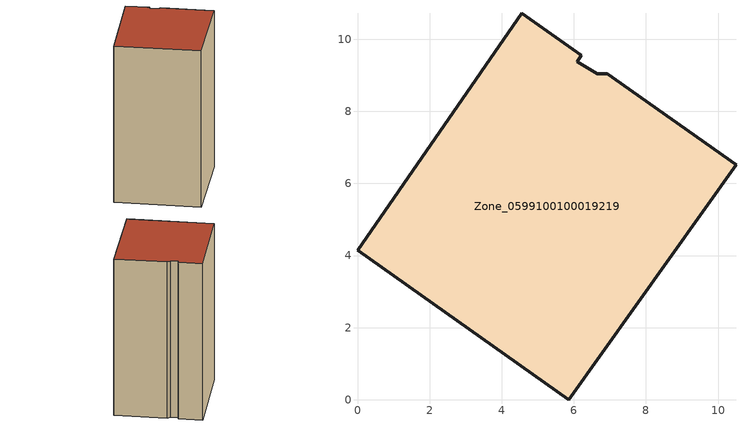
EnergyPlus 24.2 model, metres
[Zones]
Zone_0599100100019219
 floor ground (C_G): 6.09,9.38 6.64,9.04 6.92,9.04 10.5,6.52 5.85,0 0,4.14 4.55,10.72 6.2,9.55 z4.22
 wall outside (C_F): 5.85,0 10.5,6.52 6.92,9.04 6.64,9.04 6.09,9.38 6.2,9.55 4.55,10.72 0,4.14 5.85,0 z4.22:18.08
 roof outside (C_R): 6.64,9.04 6.09,9.38 6.2,9.55 4.55,10.72 0,4.14 5.85,0 10.5,6.52 6.92,9.04 z18.08
[BUILDING]
Pand.0599100100019219: North Axis=0; Terrain=City; Loads Convergence Tolerance Value=0.04; Temperature Convergence Tolerance Value=0.4; Solar Distribution=FullExterior; Maximum Number of Warmup Days=25; Minimum Number of Warmup Days=1
[Site:Location]
Rotterdam.The.Hague.AP_ZH_NLD Design_Conditions: Latitude=51.96; Longitude=4.45; Time Zone=1; Elevation=-4.5
[SITE:GROUNDTEMPERATURE:BUILDINGSURFACE]
18, 18, 18, 18, 18, 18, 18, 18, 18, 18, 18, 18
[MATERIAL] Thermal Absorptance=0.9; Solar Absorptance=0.7; Visible Absorptance=0.7
Name | Roughness | Thickness | Conductivity | Density | Specific Heat
G.TI.2015-2018 | MediumSmooth | 0.15 | 0.0428571 | 540 | 1210
F.TI.2015-2018 | Rough | 0.3 | 0.0666667 | 1920 | 840
R.TI.2015-2018 | MediumRough | 0.2 | 0.0333333 | 1500 | 1000
[CONSTRUCTION]
C_G: G.TI.2015-2018
C_F: F.TI.2015-2018
C_R: R.TI.2015-2018
[ZONE]
Zone_0599100100019219: Type=1; Multiplier=1; Ceiling Height=Autocalculate; Volume=Autocalculate; Floor Area=autocalculate; Part of Total Floor Area=Yes
[ZONEINFILTRATION:DESIGNFLOWRATE]
Infil_Zone_0599100100019219: Zone or ZoneList or Space or SpaceList=Zone_0599100100019219; Schedule=AlwaysOn; Design Flow Rate Calculation Method=Flow/Area; Flow Rate per Floor Area=0.0015; Constant Term Coefficient=1; Temperature Term Coefficient=0; Velocity Term Coefficient=0; Velocity Squared Term Coefficient=0
[HVACTEMPLATE:ZONE:IDEALLOADSAIRSYSTEM]
Zone_0599100100019219: Maximum Heating Supply Air Temperature=50; Minimum Cooling Supply Air Temperature=13; Maximum Heating Supply Air Humidity Ratio=0.0156; Minimum Cooling Supply Air Humidity Ratio=0.0077; Heating Limit=NoLimit; Cooling Limit=NoLimit; Dehumidification Control Type=ConstantSensibleHeatRatio; Cooling Sensible Heat Ratio=0.7; Dehumidification Setpoint=60; Humidification Control Type=None; Humidification Setpoint=30; Outdoor Air Method=None; Outdoor Air Flow Rate per Person=0.00944; Outdoor Air Flow Rate per Zone Floor Area=0; Outdoor Air Flow Rate per Zone=0; Demand Controlled Ventilation Type=None; Outdoor Air Economizer Type=NoEconomizer; Heat Recovery Type=None; Sensible Heat Recovery Effectiveness=0.7; Latent Heat Recovery Effectiveness=0.65
[ZONECONTROL:THERMOSTAT]
ThermostatControl_Zone_0599100100019219: Zone or ZoneList=Zone_0599100100019219; Control Type Schedule=DualSetpointControlType; Control 1=Thermostat_Zone_0599100100019219; Temperature Difference Between Cutout And Setpoint=0
[THERMOSTATSETPOINT:DUALSETPOINT]
Thermostat_Zone_0599100100019219: Heating Setpoint Temperature Schedule=HeatingSetpoint_Zone_0599100100019219; Cooling Setpoint Temperature Schedule=CoolingSetpoint_Zone_0599100100019219
[SCHEDULE:COMPACT]
HeatingSetpoint_Zone_0599100100019219: Through: 12/31, For: AllDays, Until: 24:00, 21
CoolingSetpoint_Zone_0599100100019219: Through: 12/31, For: AllDays, Until: 24:00, 24
DualSetpointControlType: Through: 12/31, For: AllDays, Until: 24:00, 4
AlwaysOn: Through: 12/31, For: AllDays, Until: 24:00, 1
